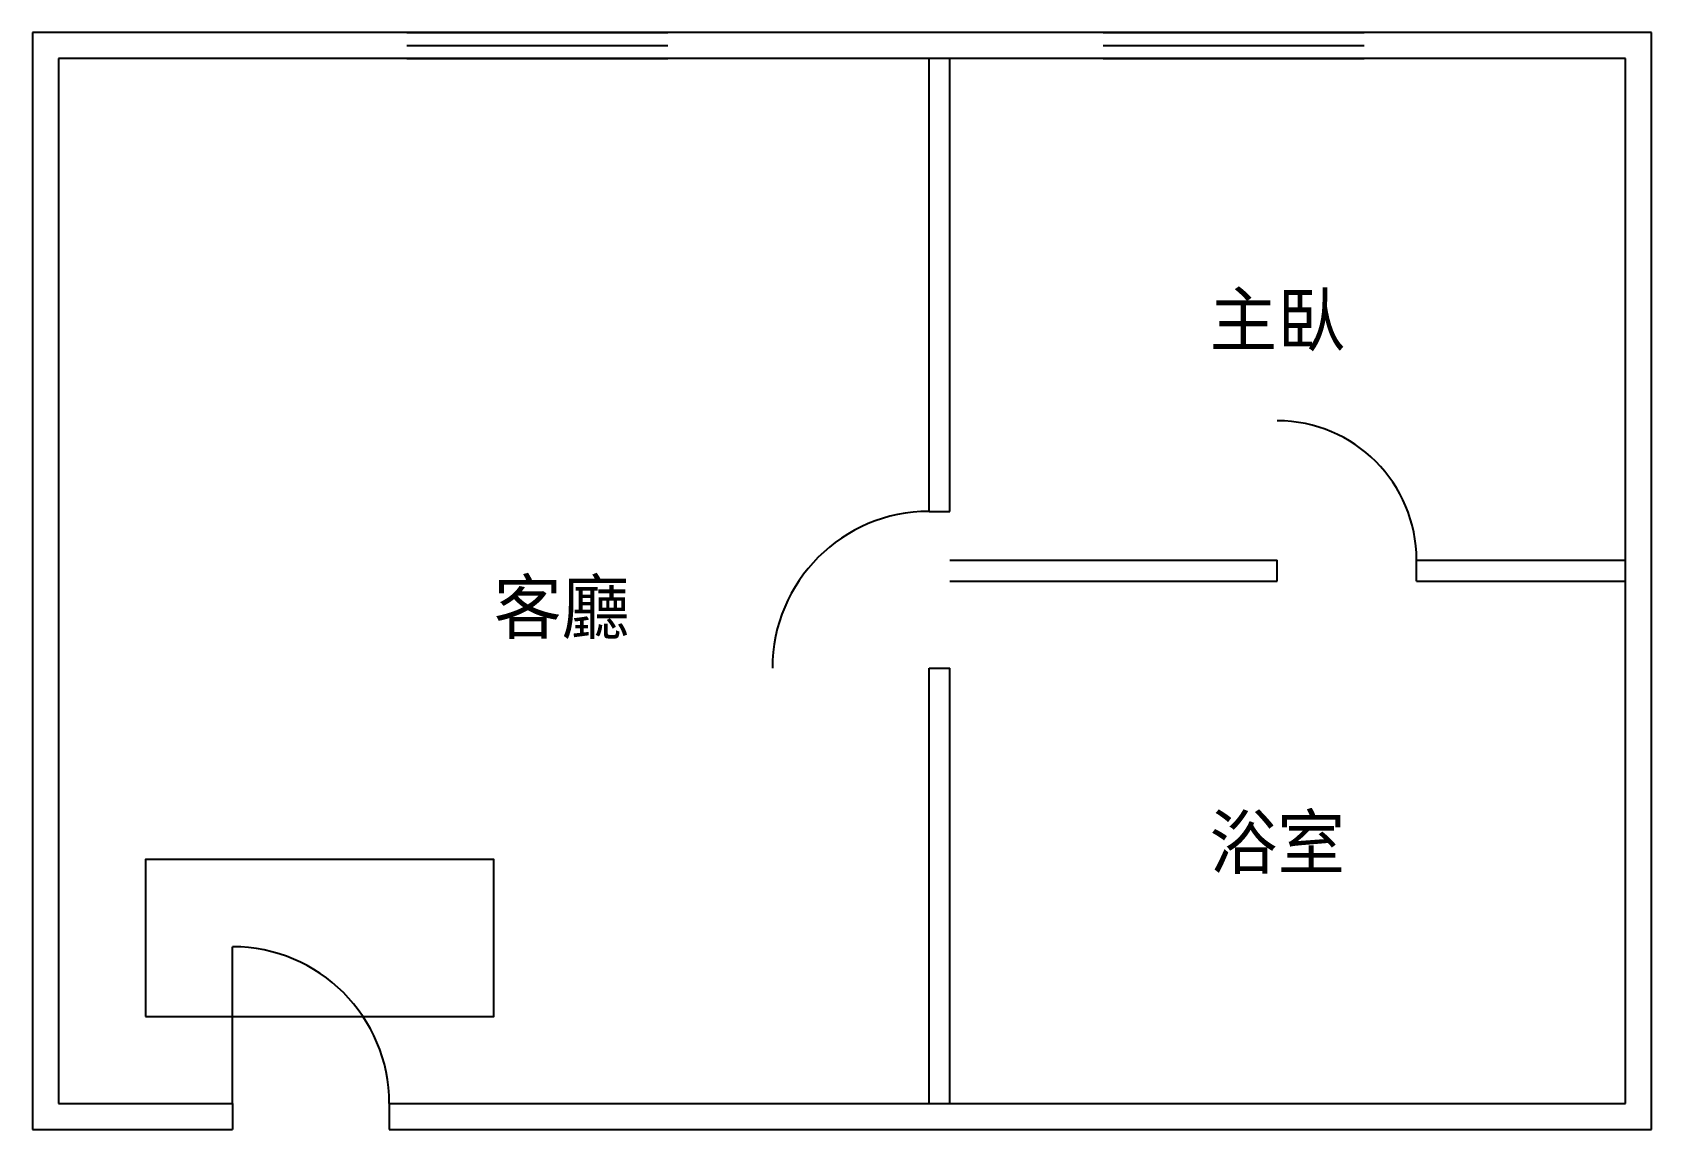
# Model space of a CAD drawing. Header units: millimetres. Extents: x -150 to 9150, y -150 to 6150.
import ezdxf
from ezdxf.enums import TextEntityAlignment as Align

# ---------------------------------------------------------------- set-up
doc = ezdxf.new("R2010")
doc.units = ezdxf.units.MM
for name, color, linetype in [('家具', 7, 'Continuous'), ('文字', 7, 'Continuous'), ('牆', 7, 'Continuous'), ('窗', 7, 'Continuous'), ('門', 7, 'Continuous')]:
    doc.layers.add(name, color=color, linetype=linetype)

# ---------------------------------------------------------------- blocks, each defined once
blk = doc.blocks.new('SOFA')
at = {"layer": '家具'}
blk.add_lwpolyline([(0, 0), (2000, 0), (2000, 900), (0, 900)], close=True, dxfattribs=at)

msp = doc.modelspace()

# ---------------------------------------------------------------- linework, layer by layer
at = {"layer": '牆'}
for p, q in [((9150, 6150), (-150, 6150)), ((-150, 6150), (-150, -150)), ((9150, -150), (9150, 6150)), ((9000, 6000), (0, 6000)), ((0, 6000), (0, 0)), ((5000, 3400), (5000, 6000)), ((5120, 3400), (5120, 6000)), ((9000, 0), (9000, 6000)), ((5000, 3400), (5120, 3400)), ((5120, 3120), (7000, 3120)), ((7000, 3000), (7000, 3120)), ((7800, 3120), (9000, 3120)), ((7800, 3000), (7800, 3120)), ((5120, 3000), (7000, 3000)), ((7800, 3000), (9000, 3000)), ((5000, 0), (5000, 2500)), ((5000, 2500), (5120, 2500)), ((5120, 0), (5120, 2500)), ((0, 0), (1000, 0)), ((1000, 0), (1000, -150)), ((1900, 0), (9000, 0)), ((1900, 0), (1900, -150)), ((-150, -150), (1000, -150)), ((1900, -150), (9150, -150))]:
    msp.add_line(p, q, dxfattribs=at)
at = {"layer": '窗'}
for p, q in [((2000, 6150), (3500, 6150)), ((6000, 6150), (7500, 6150)), ((2000, 6075), (3500, 6075)), ((6000, 6075), (7500, 6075)), ((2000, 6000), (3500, 6000)), ((6000, 6000), (7500, 6000))]:
    msp.add_line(p, q, dxfattribs=at)
at = {"layer": '門'}
msp.add_line((1000, 0), (1000, 900), dxfattribs=at)
for centre, radius, start, end in [((7000, 3120), 800, 0, 90), ((5000, 2500), 900, 90, 180), ((1000, 0), 900, 0, 90)]:
    msp.add_arc(centre, radius, start, end, dxfattribs=at)

# ---------------------------------------------------------------- block references
msp.add_blockref('SOFA', (500, 500))

# ---------------------------------------------------------------- texts
at = {"layer": '文字'}
for s, p in [('主臥', (7000, 4500)), ('浴室', (7000, 1500))]:
    msp.add_text(s, height=300, dxfattribs=at).set_placement(p, align=Align.MIDDLE_CENTER)
at = {"layer": '文字', "insert": (2500, 3000), "char_height": 300, "attachment_point": 1}
msp.add_mtext('客廳', dxfattribs=at)

doc.saveas('drawing.dxf')
